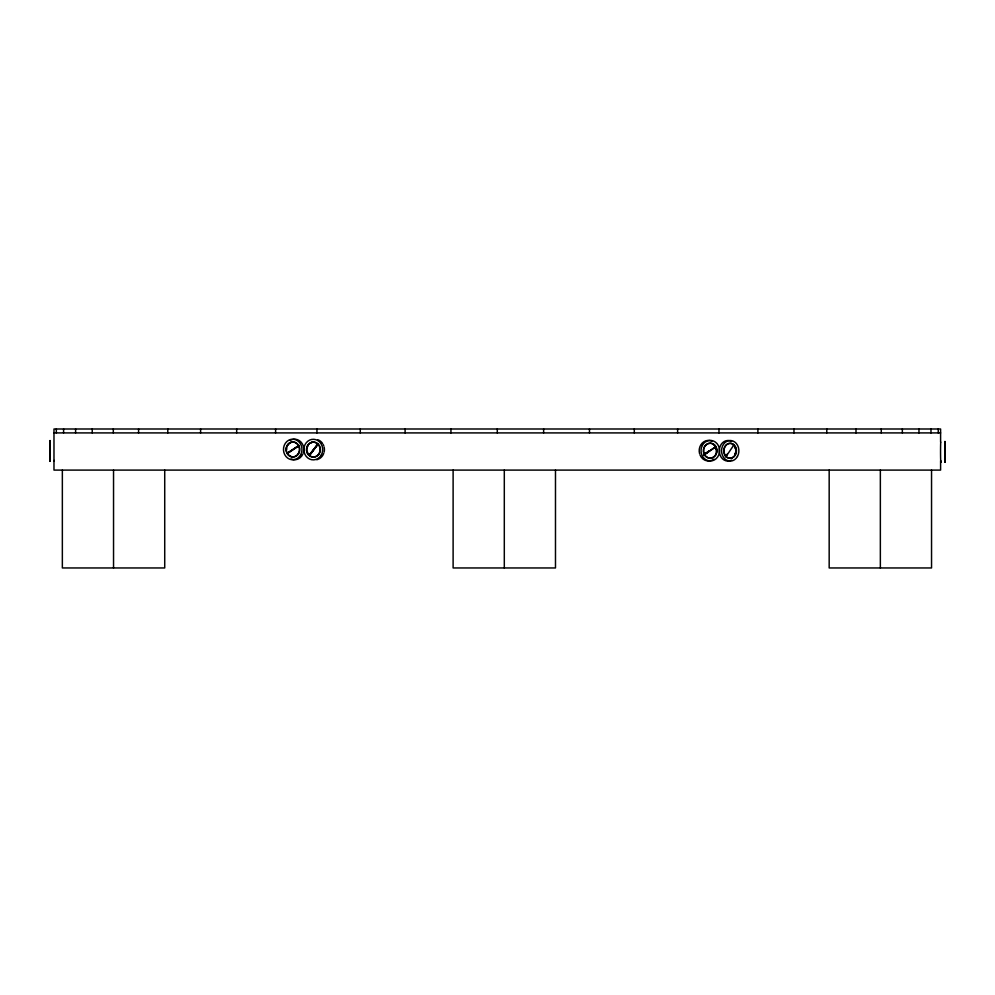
<?xml version="1.0" encoding="UTF-8"?>
<svg xmlns="http://www.w3.org/2000/svg" width="995" height="995" viewBox="0 0 995 995"><rect width="100%" height="100%" fill="white"/><g stroke="black" fill="none" stroke-linecap="round" stroke-linejoin="round"><path stroke-width="1.49" d="M49.75 449.802L49.75 453.658M49.999 452.389L49.887 443.633L49.787 448.347M50.235 456.767L50.247 444.777M944.752 445.685L944.765 457.663M945.051 452.476L945.001 450.71M49.787 450.163L49.949 447.738M49.999 453.658L49.961 452.028M49.986 450.424L49.986 448.583M50.16 451.22L50.073 461.12L50.16 453.061M944.84 451.183L944.927 441.419L944.84 449.342M945.014 452.265L945.113 459.466L945.2 456.394M945.039 451.058L945.113 441.718L945.213 450.138M945.25 454.566L945.25 450.71M49.787 449.23L50.073 440.524L50.173 444.18M944.84 450.25L944.815 448.446M945.051 455.001L945.014 453.198M945.213 453.857L945.026 458.372M49.986 454.068L49.887 461.381L49.787 453.857M945.039 456.195L945.014 454.106M945.039 449.242L945.039 448.397M945.213 454.752L944.927 462.028L945.001 454.566M49.986 447.7L50.073 443.335L50.16 449.342M944.852 448.471L945.113 444.529L945.213 449.242M944.852 447.65L944.927 444.243L945.014 448.608M945.225 458.061L945.014 459.304L944.84 454.839M49.787 444.044L49.862 440.822L50.16 448.434M945.2 459.939L945.138 462.277L945.001 455.797M940.748 442.178C940.486 444.131 940.486 459.118 940.748 461.332M54.153 460.411L54.078 461.22M725.454 456.556L727.059 454.255L725.554 456.643M308.997 455.25L318.114 443.733L309.395 455.25L308.462 454.703A7.487 6.841 90 0 1 308.176 444.815A7.487 6.841 90 0 1 317.119 443.26L317.703 443.733M309.308 455.424L318.027 443.907L318.549 444.454A7.487 6.841 90 0 1 318.835 454.354A7.487 6.841 90 0 1 309.905 455.897L309.594 455.424A7.487 6.841 90 0 0 310.191 455.897L308.86 454.703A7.487 6.841 90 0 1 307.231 451.444M309.594 455.424L318.313 443.907M298.55 445.412L298.139 444.765A7.487 6.716 90 0 0 289.371 443.123A7.487 6.716 90 0 0 286.821 452.601L287.157 453.31L298.985 445.412M296.448 447.165L287.157 453.31M299.097 452.725A7.487 6.716 -90 0 1 287.829 454.193L287.418 453.546L299.122 445.648M708.987 451.009L703.9 454.516L704.46 455.411L704.037 454.765L715.766 446.618L715.355 445.971A7.487 6.741 90 0 0 706.549 444.342A7.487 6.741 90 0 0 703.987 453.819L704.336 454.516L709.049 451.133M704.348 454.765L715.778 446.854L716.114 447.563A7.487 6.741 -90 0 1 713.552 457.041A7.487 6.741 -90 0 1 704.758 455.411L704.037 454.765M53.979 432.912L940.598 432.912M733.377 444.939L734.434 445.673A7.487 6.293 90 0 1 734.932 455.188A7.487 6.293 90 0 1 727.171 457.563M287.418 453.546L288.14 454.193L287.257 452.601M732.842 444.479L733.477 445.026M726.474 457.103L725.94 456.643L733.912 444.939L733.377 444.479A7.487 6.293 -90 0 0 725.156 446.021A7.487 6.293 -90 0 0 725.417 455.909L725.902 456.456M715.417 446.73L714.92 445.971A7.487 6.741 -90 0 0 713.701 444.678M298.811 445.648L299.147 446.357A7.487 6.716 -90 0 1 299.42 451.854M716.325 449.354L716.114 448.434L716.412 451.22A7.487 6.741 -90 0 1 716.3 452.153M49.912 444.33L49.961 448.347M49.999 454.889L50.073 458.297L49.961 456.419M49.8 455.499L49.874 458.571L49.986 451.357M49.974 445.039L49.961 450.163M49.762 456.058L49.787 452.028M49.986 453.198L49.961 455.3M945.051 448.633L945.213 451.058M945.014 449.479L945.014 450.399M945.039 452.936L944.84 453.969M944.802 454.814L944.84 452.116M49.986 452.29L49.949 454.093M945.051 449.889L945.001 453.297M944.79 451.058L944.79 452.004M50.198 448.795L50.16 450.275M940.598 442.215L940.598 428.994L53.979 428.994L53.979 470.1L940.598 470.1L940.598 460.809M938.248 428.994L938.248 432.912M931.544 470.1L931.544 567.958L829.171 567.958L829.171 470.1M930.984 428.994L930.984 432.912M918.97 428.994L918.97 432.912M902.341 428.994L902.341 432.912M881.271 428.994L881.271 432.912M880.351 470.1L880.351 567.958M855.998 428.994L855.998 432.912M826.783 428.994L826.783 432.912M793.973 428.994L793.973 432.912M757.904 428.994L757.904 432.912M718.975 428.994L718.975 432.912M677.632 428.994L677.632 432.912M634.3 428.994L634.3 432.912M589.475 428.994L589.475 432.912M555.484 470.1L555.484 567.958L453.111 567.958L453.111 470.1M543.631 428.994L543.631 432.912M504.303 470.1L504.303 567.958M497.289 428.994L497.289 432.912M450.946 428.994L450.946 432.912M405.102 428.994L405.102 432.912M360.277 428.994L360.277 432.912M316.945 428.994L316.945 432.912M275.603 428.994L275.603 432.912M236.673 428.994L236.673 432.912M200.604 428.994L200.604 432.912M167.794 428.994L167.794 432.912M164.722 470.1L164.722 567.958L62.349 567.958L62.349 470.1M138.579 428.994L138.579 432.912M113.542 470.1L113.542 567.958M113.306 428.994L113.306 432.912M92.236 428.994L92.236 432.912M75.608 428.994L75.608 432.912M63.593 428.994L63.593 432.912M56.329 428.994L56.329 432.912M50.198 450.076L50.198 451.369M49.949 450.275L49.949 451.568M731.623 460.113A10.298 8.656 -90 0 1 719.285 450.785A10.298 8.656 -90 0 1 731.623 441.469M732.146 457.563A7.487 6.293 -90 0 1 729.857 458.26M711.811 460.299A10.298 9.278 90 0 1 700.032 454.989M699.609 453.782A10.298 9.278 90 0 1 702.171 443.123A10.298 9.278 90 0 1 711.96 441.146M713.863 459.081A10.298 9.278 90 0 1 712.868 459.765M317.902 439.778A10.298 9.415 -90 0 1 322.616 443.521M323.251 444.616A10.298 9.415 -90 0 1 323.748 445.785M324.121 447.016A10.298 9.415 -90 0 1 324.121 452.14M323.748 453.372A10.298 9.415 -90 0 1 319.009 458.894M317.902 459.379A10.298 9.415 -90 0 1 316.758 459.702M307.069 448.646A7.487 6.841 90 0 1 307.853 445.971M310.938 442.812A7.487 6.841 90 0 1 312.567 442.228M302.928 453.944A10.298 9.253 90 0 1 291.112 459.018M290.204 440.412A10.298 9.253 90 0 1 292.368 439.479M293.513 439.243A10.298 9.253 90 0 1 303.363 452.75M290.826 456.406A7.487 6.716 -90 0 1 289.358 455.499M286.647 449.889A7.487 6.716 -90 0 1 286.771 448.011M287.717 445.412A7.487 6.716 -90 0 1 291.746 442.215M940.947 461.319L940.909 462.277L940.847 461.319M737.444 456.494A10.298 8.656 -90 0 0 730.778 440.511A10.298 8.656 -90 0 0 722.469 455.374A10.298 8.656 -90 0 0 737.444 456.494M735.467 454.926A7.487 6.293 -90 0 0 730.629 443.322A7.487 6.293 -90 0 0 724.596 454.118A7.487 6.293 -90 0 0 735.467 454.926M735.554 448.932A7.487 6.293 -90 0 0 734.982 447.19A7.512 6.318 -90 0 1 735.554 448.932M734.982 454.392A7.487 6.293 -90 0 0 735.554 452.65A7.512 6.318 -90 0 1 734.982 454.429M702.308 445.462A10.298 9.278 90 0 0 710.219 460.996A10.298 9.278 90 0 0 718.378 445.623A10.298 9.278 90 0 0 702.308 445.462M716.114 454.491A7.487 6.741 -90 0 0 710.355 443.21A7.487 6.741 -90 0 0 704.435 454.379A7.487 6.741 -90 0 0 716.114 454.491M321.124 455.275A10.298 9.415 -90 0 0 313.873 439.305A10.298 9.415 -90 0 0 304.843 454.155A10.298 9.415 -90 0 0 321.124 455.275M318.985 453.72A7.487 6.841 -90 0 0 313.711 442.116A7.487 6.841 -90 0 0 307.156 452.912A7.487 6.841 -90 0 0 318.985 453.72M300.701 454.703A10.298 9.253 -90 0 0 292.816 439.181A10.298 9.253 -90 0 0 284.682 454.553A10.298 9.253 -90 0 0 300.701 454.703M298.525 453.272A7.487 6.716 -90 0 0 292.791 441.991A7.487 6.716 -90 0 0 286.883 453.16A7.487 6.716 -90 0 0 298.525 453.272"/></g></svg>
